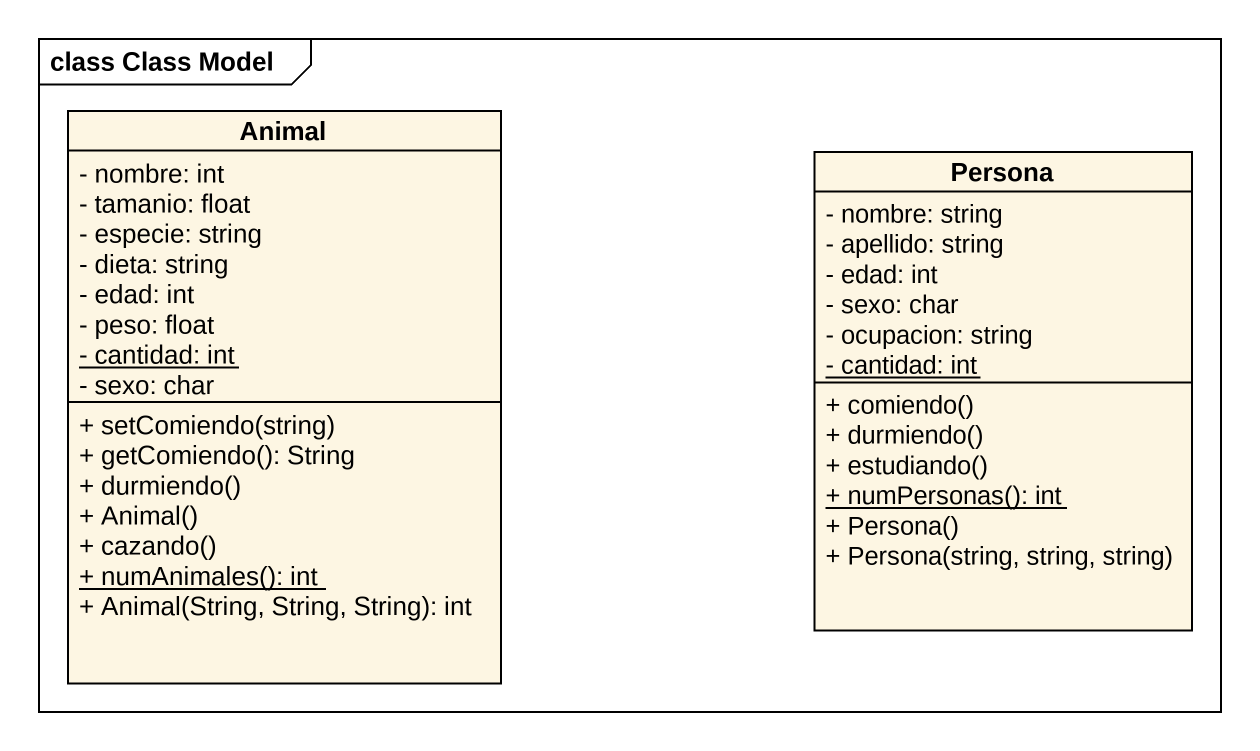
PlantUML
@startuml
mainframe class Class Model
hide circle
hide empty members
skinparam classAttributeIconSize 0
class Animal {
  - nombre: int
  - tamanio: float
  - especie: string
  - dieta: string
  - edad: int
  - peso: float
  {static} - cantidad: int
  - sexo: char
  + setComiendo(string)
  + getComiendo(): String
  + durmiendo()
  + Animal()
  + cazando()
  {static} + numAnimales(): int
  + Animal(String, String, String): int
}
class Persona {
  - nombre: string
  - apellido: string
  - edad: int
  - sexo: char
  - ocupacion: string
  {static} - cantidad: int
  + comiendo()
  + durmiendo()
  + estudiando()
  {static} + numPersonas(): int
  + Persona()
  + Persona(string, string, string)
}
@enduml
